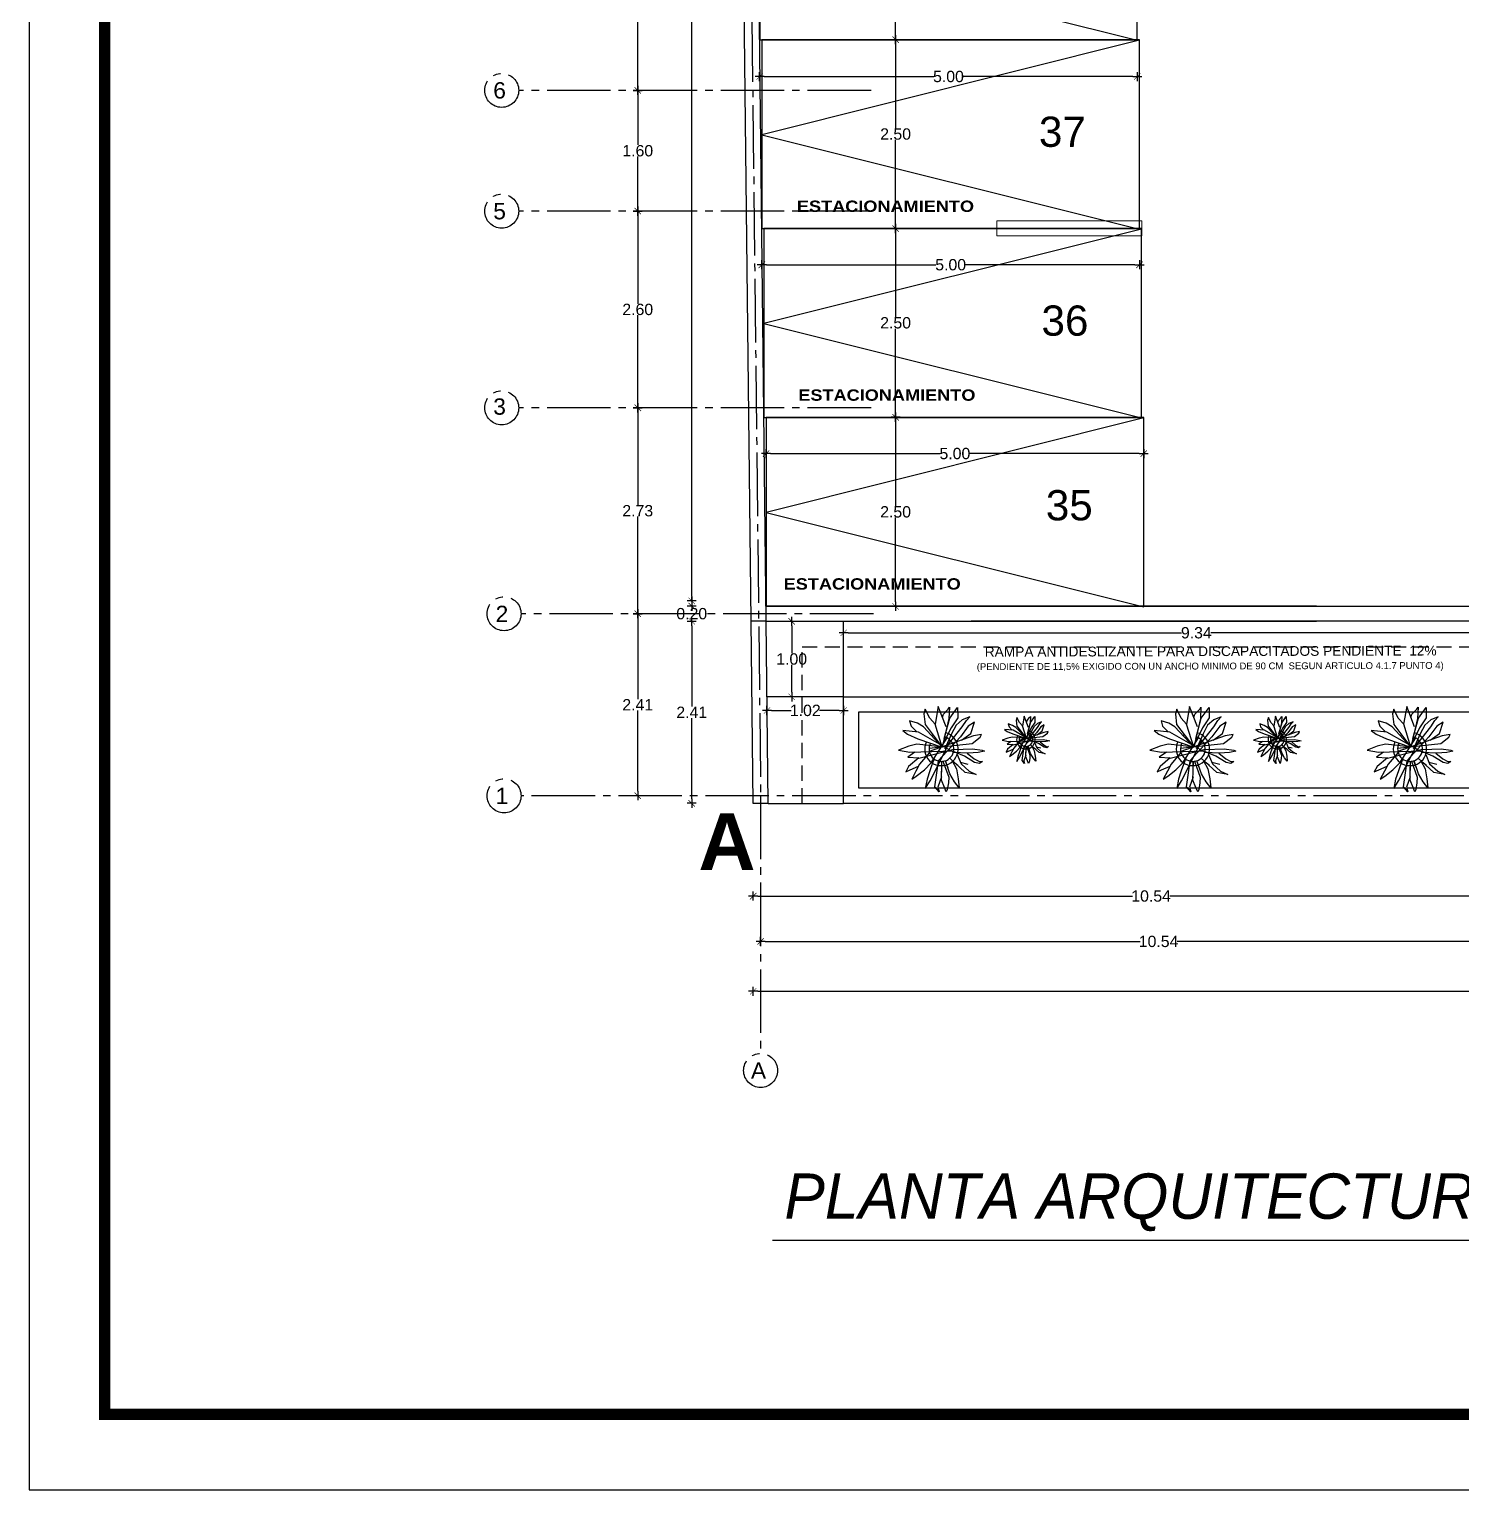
# Model space of a CAD drawing. Header units: millimetres. Extents: x 1217 to 2428, y 234 to 779.
# Drawn here: x 2338.46 to 2357.43, y 332.44 to 351.78 of the extents above; entities that cross this region are included whole.
import ezdxf

# ---------------------------------------------------------------- set-up
doc = ezdxf.new("R2010")
doc.units = ezdxf.units.MM
doc.linetypes.add('ACAD_ISO04W100', pattern=[30, 24, -3, 0, -3])
doc.linetypes.add('HIDDEN', pattern=[0.375, 0.25, -0.125])
doc.layers.get('0').update_dxf_attribs({"lineweight": 5})
for name, color, linetype in [('0.1', 251, 'Continuous'), ('COTAS', 252, 'Continuous'), ('COTAS INTERIORES', 3, 'Continuous'), ('Ejes', 8, 'Continuous'), ('MURO', 5, 'Continuous'), ('muros', 7, 'Continuous'), ('Pavimento', 8, 'Continuous'), ('Texto', 1, 'Continuous'), ('Textos', 2, 'Continuous')]:
    doc.layers.add(name, color=color, linetype=linetype)
doc.styles.add('DIM000', font='')
doc.styles.add('INTERARQ', font='arial.ttf')
doc.styles.get("Standard").update_dxf_attribs({"font": 'arial.ttf'})
doc.styles.get('DIM000').set_extended_font_data('Arial Black')
doc.dimstyles.new('ESCALA_1-50', dxfattribs={"dimtxt": 0.15, "dimasz": 0.06, "dimexe": 0.18, "dimexo": 0.0625, "dimgap": 0, "dimtad": 0, "dimtih": 1, "dimtoh": 1, "dimzin": 0, "dimdsep": 46, "dimtxsty": 'INTERARQ', "dimblk": 'DIMTICK', "dimcen": 0, "dimse1": 1, "dimse2": 1, "dimclrd": 256, "dimclre": 1, "dimclrt": 2, "dimadec": 0, "dimazin": 0, "dimtfac": 4.5, "dimtofl": 0, "dimtmove": 2, "dimatfit": 3, "dimldrblk": 'DIMTICK', "dimfxl": 1, "dimtolj": 1, "dimtzin": 0, "dimarcsym": 0})

# ---------------------------------------------------------------- blocks, each defined once
blk = doc.blocks.new('hj')
at = {"color": 8}
for p, q in [((5031.1322, 7999.7651), (5031.1506, 7999.7354)), ((5031.1845, 7999.7478), (5031.1322, 7999.7651)), ((5031.2158, 7999.704), (5031.1845, 7999.7478)), ((5031.1891, 7999.7973), (5031.196, 7999.7602)), ((5031.203, 7999.7915), (5031.1891, 7999.7973)), ((5031.196, 7999.7602), (5031.2691, 7999.5529)), ((5031.2314, 7999.7536), (5031.203, 7999.7915)), ((5031.2533, 7999.5518), (5031.2314, 7999.7536)), ((5031.2568, 7999.7552), (5031.2637, 7999.8006)), ((5031.2601, 7999.6677), (5031.2568, 7999.7552)), ((5031.2637, 7999.8006), (5031.2676, 7999.8105)), ((5031.2676, 7999.8105), (5031.2737, 7999.7816)), ((5031.2737, 7999.7816), (5031.2768, 7999.7346)), ((5031.2767, 7999.7305), (5031.3037, 7999.7635)), ((5031.3207, 7999.7651), (5031.2914, 7999.7173)), ((5031.3037, 7999.7635), (5031.3168, 7999.7874)), ((5031.3161, 7999.8014), (5031.3253, 7999.7874)), ((5031.3168, 7999.7874), (5031.3161, 7999.8014)), ((5031.3253, 7999.7874), (5031.3207, 7999.7651)), ((5031.3607, 7999.7396), (5031.3761, 7999.7725)), ((5031.3761, 7999.7725), (5031.3668, 7999.7214)), ((5031.0637, 7999.6852), (5031.1122, 7999.686)), ((5031.1137, 7999.6489), (5031.0637, 7999.6852)), ((5031.1075, 7999.742), (5031.1214, 7999.7074)), ((5031.1245, 7999.7264), (5031.1075, 7999.742)), ((5031.1122, 7999.686), (5031.1583, 7999.6547)), ((5031.1214, 7999.7074), (5031.1468, 7999.6786)), ((5031.1545, 7999.7074), (5031.1245, 7999.7264)), ((5031.1468, 7999.6786), (5031.1868, 7999.6571)), ((5031.1506, 7999.7354), (5031.2006, 7999.6983)), ((5031.257, 7999.6263), (5031.1545, 7999.7074)), ((5031.2006, 7999.6983), (5031.3137, 7999.5951)), ((5031.2914, 7999.7173), (5031.2711, 7999.669)), ((5031.2768, 7999.7346), (5031.2744, 7999.6653)), ((5031.283, 7999.6835), (5031.3268, 7999.7016)), ((5031.3668, 7999.7214), (5031.3005, 7999.6487)), ((5031.313, 7999.6601), (5031.3507, 7999.6802)), ((5031.3299, 7999.7354), (5031.3207, 7999.6983)), ((5031.3353, 7999.6868), (5031.323, 7999.6711)), ((5031.3268, 7999.7016), (5031.3607, 7999.7396)), ((5031.3507, 7999.6802), (5031.3976, 7999.6885)), ((5031.3976, 7999.6885), (5031.4392, 7999.6934)), ((5031.4392, 7999.6934), (5031.4115, 7999.6711)), ((5031.1544, 7999.6314), (5031.0583, 7999.5945)), ((5031.0622, 7999.6472), (5031.1151, 7999.6446)), ((5031.0722, 7999.6415), (5031.0622, 7999.6472)), ((5031.0951, 7999.6191), (5031.0722, 7999.6415)), ((5031.1102, 7999.6144), (5031.0951, 7999.6191)), ((5031.209, 7999.6228), (5031.1137, 7999.6489)), ((5031.1151, 7999.6446), (5031.2487, 7999.6135)), ((5031.2487, 7999.6135), (5031.1414, 7999.5805)), ((5031.1437, 7999.5335), (5031.2487, 7999.6135)), ((5031.2487, 7999.6135), (5031.1545, 7999.5261)), ((5031.1583, 7999.6547), (5031.2347, 7999.6168)), ((5031.2721, 7999.6659), (5031.1783, 7999.5021)), ((5031.1868, 7999.6571), (5031.257, 7999.6263)), ((5031.3222, 7999.5623), (5031.206, 7999.6364)), ((5031.2099, 7999.4997), (5031.2487, 7999.6135)), ((5031.4061, 7999.5566), (5031.2177, 7999.652)), ((5031.2487, 7999.6135), (5031.2407, 7999.5516)), ((5031.2999, 7999.5038), (5031.2581, 7999.6678)), ((5031.273, 7999.4626), (5031.2667, 7999.667)), ((5031.3738, 7999.6497), (5031.3125, 7999.6285)), ((5031.3476, 7999.6406), (5031.3126, 7999.6281)), ((5031.3151, 7999.6169), (5031.3891, 7999.6439)), ((5031.4038, 7999.6101), (5031.3155, 7999.612)), ((5031.3661, 7999.611), (5031.3155, 7999.6118)), ((5031.4115, 7999.6711), (5031.3738, 7999.6497)), ((5031.3876, 7999.6105), (5031.4361, 7999.5936)), ((5031.3891, 7999.6439), (5031.4161, 7999.6423)), ((5031.4369, 7999.6241), (5031.4038, 7999.6101)), ((5031.4161, 7999.6423), (5031.4476, 7999.6373)), ((5031.4576, 7999.6324), (5031.4369, 7999.6241)), ((5031.4476, 7999.6373), (5031.4576, 7999.6324)), ((5031.0583, 7999.5945), (5031.1409, 7999.58)), ((5031.1137, 7999.5549), (5031.0722, 7999.5343)), ((5031.1414, 7999.5805), (5031.1137, 7999.5549)), ((5031.2407, 7999.5516), (5031.2353, 7999.4947)), ((5031.2737, 7999.554), (5031.3284, 7999.5079)), ((5031.3002, 7999.5764), (5031.3599, 7999.5557)), ((5031.4338, 7999.5796), (5031.314, 7999.5963)), ((5031.3545, 7999.5302), (5031.3222, 7999.5623)), ((5031.3599, 7999.5557), (5031.3984, 7999.5425)), ((5031.3984, 7999.5425), (5031.4422, 7999.5343)), ((5031.4422, 7999.5343), (5031.4061, 7999.5566)), ((5031.4576, 7999.5994), (5031.4338, 7999.5796)), ((5031.4361, 7999.5936), (5031.4576, 7999.5994)), ((5031.0722, 7999.5343), (5031.0937, 7999.5277)), ((5031.0937, 7999.5277), (5031.1437, 7999.5335)), ((5031.1376, 7999.498), (5031.1252, 7999.4609)), ((5031.1545, 7999.5261), (5031.1376, 7999.498)), ((5031.1506, 7999.4684), (5031.1768, 7999.4947)), ((5031.1783, 7999.5021), (5031.1706, 7999.4288)), ((5031.1876, 7999.451), (5031.2099, 7999.4997)), ((5031.2353, 7999.4947), (5031.2445, 7999.4568)), ((5031.273, 7999.4857), (5031.2961, 7999.4527)), ((5031.2961, 7999.4527), (5031.2991, 7999.5038)), ((5031.2991, 7999.5038), (5031.3391, 7999.456)), ((5031.3284, 7999.5079), (5031.3607, 7999.4906)), ((5031.3545, 7999.4634), (5031.3376, 7999.503)), ((5031.3853, 7999.4923), (5031.3545, 7999.5302)), ((5031.3607, 7999.4906), (5031.3992, 7999.4708)), ((5031.3992, 7999.4708), (5031.3853, 7999.4923)), ((5031.1252, 7999.4609), (5031.1506, 7999.4684)), ((5031.1706, 7999.4288), (5031.1876, 7999.451)), ((5031.2445, 7999.4568), (5031.263, 7999.409)), ((5031.263, 7999.409), (5031.273, 7999.4626)), ((5031.3391, 7999.456), (5031.3645, 7999.4428)), ((5031.3645, 7999.4428), (5031.3545, 7999.4634))]:
    blk.add_line(p, q, dxfattribs=at)
for radius, start, end in [(0.078, 244.14044, 165.64364), (0.058, 241.70256, 165.21071), (0.078, 211.18038, 216.42186), (0.058, 209.05247, 214.18676)]:
    blk.add_arc((5031.2575, 7999.6097), radius, start, end, dxfattribs=at)
blk = doc.blocks.new('DIMTICK')
at = {"color": 1}
for p, q in [((-1, 0), (1, 0)), ((0, 1), (0, -1))]:
    blk.add_line(p, q, dxfattribs=at)
at = {"color": 3, "const_width": 0.141}
blk.add_lwpolyline([(0.71, 0.71), (-0.71, -0.71)], dxfattribs=at)
blk = doc.blocks.new('*D90')
at = {"layer": 'COTAS INTERIORES', "lineweight": -2, "ltscale": 3, "transparency": 16777216}
for p, q in [((2349.304, 343.786), (2353.719, 343.786)), ((2358.524, 343.786), (2354.108, 343.786))]:
    blk.add_line(p, q, dxfattribs=at)
at = {"layer": 'Defpoints', "color": 0, "ltscale": 3, "transparency": 16777216}
for p in [(2349.244, 343.939, 0), (2358.584, 343.939, 0), (2349.244, 343.786)]:
    blk.add_point(p, dxfattribs=at)
at = {"layer": 'COTAS INTERIORES', "lineweight": -2, "ltscale": 3, "transparency": 16777216, "xscale": 0.06, "yscale": 0.06, "zscale": 0.06, "rotation": 180}
blk.add_blockref('DIMTICK', (2349.244, 343.786), dxfattribs=at)
at = {"layer": 'COTAS INTERIORES', "lineweight": -2, "ltscale": 3, "transparency": 16777216, "xscale": 0.06, "yscale": 0.06, "zscale": 0.06}
blk.add_blockref('DIMTICK', (2358.584, 343.786), dxfattribs=at)
at = {"layer": 'COTAS INTERIORES', "color": 2, "ltscale": 3, "transparency": 16777216, "insert": (2353.914, 343.786), "char_height": 0.15, "attachment_point": 5, "style": 'INTERARQ'}
blk.add_mtext('\\A1;9.34', dxfattribs=at)
blk = doc.blocks.new('*D91')
at = {"layer": 'COTAS INTERIORES', "lineweight": -2, "ltscale": 3, "transparency": 16777216}
for p, q in [((2348.289, 342.758), (2348.549, 342.758)), ((2349.184, 342.758), (2348.923, 342.758))]:
    blk.add_line(p, q, dxfattribs=at)
at = {"layer": 'Defpoints', "color": 0, "ltscale": 3, "transparency": 16777216}
for p in [(2348.229, 342.939, 0), (2349.244, 342.939, 0), (2349.244, 342.758)]:
    blk.add_point(p, dxfattribs=at)
at = {"layer": 'COTAS INTERIORES', "lineweight": -2, "ltscale": 3, "transparency": 16777216, "xscale": 0.06, "yscale": 0.06, "zscale": 0.06, "rotation": 180}
blk.add_blockref('DIMTICK', (2348.229, 342.758), dxfattribs=at)
at = {"layer": 'COTAS INTERIORES', "lineweight": -2, "ltscale": 3, "transparency": 16777216, "xscale": 0.06, "yscale": 0.06, "zscale": 0.06}
blk.add_blockref('DIMTICK', (2349.244, 342.758), dxfattribs=at)
at = {"layer": 'COTAS INTERIORES', "color": 2, "ltscale": 3, "transparency": 16777216, "insert": (2348.736, 342.758), "char_height": 0.15, "attachment_point": 5, "style": 'INTERARQ'}
blk.add_mtext('\\A1;1.02', dxfattribs=at)
blk = doc.blocks.new('*D92')
at = {"layer": 'COTAS INTERIORES', "lineweight": -2, "ltscale": 3, "transparency": 16777216}
for p, q in [((2348.556, 343.879), (2348.556, 343.515)), ((2348.556, 342.999), (2348.556, 343.362))]:
    blk.add_line(p, q, dxfattribs=at)
at = {"layer": 'Defpoints', "color": 0, "ltscale": 3, "transparency": 16777216}
for p in [(2348.556, 343.939), (2348.816, 343.939, 0), (2348.694, 342.939, 0)]:
    blk.add_point(p, dxfattribs=at)
at = {"layer": 'COTAS INTERIORES', "lineweight": -2, "ltscale": 3, "transparency": 16777216, "xscale": 0.06, "yscale": 0.06, "zscale": 0.06}
for p, rotation in [((2348.556, 343.939), 90), ((2348.556, 342.939), 270)]:
    blk.add_blockref('DIMTICK', p, dxfattribs=dict(at, rotation=rotation))
at = {"layer": 'COTAS INTERIORES', "color": 2, "ltscale": 3, "transparency": 16777216, "insert": (2348.556, 343.439), "char_height": 0.15, "attachment_point": 5, "style": 'INTERARQ'}
blk.add_mtext('\\A1;1.00', dxfattribs=at)
blk = doc.blocks.new('*D159')
at = {"layer": 'COTAS', "lineweight": -2, "ltscale": 3, "transparency": 16777216}
for p, q in [((2348.106, 340.301), (2353.069, 340.301)), ((2358.524, 340.301), (2353.561, 340.301))]:
    blk.add_line(p, q, dxfattribs=at)
at = {"layer": 'Defpoints', "color": 0, "ltscale": 3, "transparency": 16777216}
for p in [(2348.046, 341.689, 0), (2358.584, 341.689, 0), (2358.584, 340.301)]:
    blk.add_point(p, dxfattribs=at)
at = {"layer": 'COTAS', "lineweight": -2, "ltscale": 3, "transparency": 16777216, "xscale": 0.06, "yscale": 0.06, "zscale": 0.06, "rotation": 180}
blk.add_blockref('DIMTICK', (2348.046, 340.301), dxfattribs=at)
at = {"layer": 'COTAS', "lineweight": -2, "ltscale": 3, "transparency": 16777216, "xscale": 0.06, "yscale": 0.06, "zscale": 0.06}
blk.add_blockref('DIMTICK', (2358.584, 340.301), dxfattribs=at)
at = {"layer": 'COTAS', "color": 2, "ltscale": 3, "transparency": 16777216, "insert": (2353.315, 340.301), "char_height": 0.15, "attachment_point": 5, "style": 'INTERARQ'}
blk.add_mtext('\\A1;10.54', dxfattribs=at)
blk = doc.blocks.new('*D202')
at = {"layer": 'COTAS', "lineweight": -2, "ltscale": 3, "transparency": 16777216}
for p, q in [((2348.205, 339.7), (2353.169, 339.7)), ((2358.624, 339.7), (2353.66, 339.7))]:
    blk.add_line(p, q, dxfattribs=at)
at = {"layer": 'Defpoints', "color": 0, "ltscale": 3, "transparency": 16777216}
for p in [(2358.684, 341.789, 0), (2348.145, 341.629, 0), (2358.684, 339.7)]:
    blk.add_point(p, dxfattribs=at)
at = {"layer": 'COTAS', "lineweight": -2, "ltscale": 3, "transparency": 16777216, "xscale": 0.06, "yscale": 0.06, "zscale": 0.06, "rotation": 180}
blk.add_blockref('DIMTICK', (2348.145, 339.7), dxfattribs=at)
at = {"layer": 'COTAS', "lineweight": -2, "ltscale": 3, "transparency": 16777216, "xscale": 0.06, "yscale": 0.06, "zscale": 0.06}
blk.add_blockref('DIMTICK', (2358.684, 339.7), dxfattribs=at)
at = {"layer": 'COTAS', "color": 2, "ltscale": 3, "transparency": 16777216, "insert": (2353.414, 339.7), "char_height": 0.15, "attachment_point": 5, "style": 'INTERARQ'}
blk.add_mtext('\\A1;10.54', dxfattribs=at)
blk = doc.blocks.new('*D208')
at = {"layer": 'COTAS', "lineweight": -2, "ltscale": 3, "transparency": 16777216}
for p, q in [((2348.106, 339.04), (2363.683, 339.04)), ((2379.766, 339.04), (2364.189, 339.04))]:
    blk.add_line(p, q, dxfattribs=at)
at = {"layer": 'Defpoints', "color": 0, "ltscale": 3, "transparency": 16777216}
for p in [(2348.046, 341.529, 0), (2379.826, 341.529, 0), (2379.826, 339.04)]:
    blk.add_point(p, dxfattribs=at)
at = {"layer": 'COTAS', "lineweight": -2, "ltscale": 3, "transparency": 16777216, "xscale": 0.06, "yscale": 0.06, "zscale": 0.06, "rotation": 180}
blk.add_blockref('DIMTICK', (2348.046, 339.04), dxfattribs=at)
at = {"layer": 'COTAS', "lineweight": -2, "ltscale": 3, "transparency": 16777216, "xscale": 0.06, "yscale": 0.06, "zscale": 0.06}
blk.add_blockref('DIMTICK', (2379.826, 339.04), dxfattribs=at)
at = {"layer": 'COTAS', "color": 2, "ltscale": 3, "transparency": 16777216, "insert": (2363.936, 339.04), "char_height": 0.15, "attachment_point": 5, "style": 'INTERARQ'}
blk.add_mtext('\\A1;31.78', dxfattribs=at)
blk = doc.blocks.new('*D209')
at = {"layer": 'COTAS', "lineweight": -2, "ltscale": 3, "transparency": 16777216}
for p, q in [((2347.233, 343.879), (2347.233, 342.809)), ((2347.233, 341.589), (2347.233, 342.658))]:
    blk.add_line(p, q, dxfattribs=at)
at = {"layer": 'Defpoints', "color": 0, "ltscale": 3, "transparency": 16777216}
for p in [(2347.233, 343.939), (2348.02, 343.939, 0), (2348.046, 341.529, 0)]:
    blk.add_point(p, dxfattribs=at)
at = {"layer": 'COTAS', "lineweight": -2, "ltscale": 3, "transparency": 16777216, "xscale": 0.06, "yscale": 0.06, "zscale": 0.06}
for p, rotation in [((2347.233, 343.939), 90), ((2347.233, 341.529), 270)]:
    blk.add_blockref('DIMTICK', p, dxfattribs=dict(at, rotation=rotation))
at = {"layer": 'COTAS', "color": 2, "ltscale": 3, "transparency": 16777216, "insert": (2347.233, 342.734), "char_height": 0.15, "attachment_point": 5, "style": 'INTERARQ'}
blk.add_mtext('\\A1;2.41', dxfattribs=at)
blk = doc.blocks.new('*D210')
at = {"layer": 'COTAS', "lineweight": -2, "ltscale": 3, "transparency": 16777216}
for p, q in [((2347.233, 344.199, 0), (2347.233, 344.259, 0)), ((2347.233, 343.879, 0), (2347.233, 343.819, 0))]:
    blk.add_line(p, q, dxfattribs=at)
at = {"layer": 'Defpoints', "color": 0, "ltscale": 3, "transparency": 16777216}
for p in [(2347.233, 344.139, 0), (2353.237, 344.139, 0), (2348.02, 343.939, 0)]:
    blk.add_point(p, dxfattribs=at)
at = {"layer": 'COTAS', "lineweight": -2, "ltscale": 3, "transparency": 16777216, "xscale": 0.06, "yscale": 0.06, "zscale": 0.06}
for p, rotation in [((2347.233, 344.139, 0), 270), ((2347.233, 343.939, 0), 90)]:
    blk.add_blockref('DIMTICK', p, dxfattribs=dict(at, rotation=rotation))
at = {"layer": 'COTAS', "color": 2, "ltscale": 3, "transparency": 16777216, "insert": (2347.233, 344.039, 0), "char_height": 0.15, "attachment_point": 5, "style": 'INTERARQ'}
blk.add_mtext('\\A1;0.20', dxfattribs=at)
blk = doc.blocks.new('*D170')
at = {"layer": 'COTAS', "lineweight": -2, "ltscale": 3, "transparency": 16777216}
for p, q in [((2347.233, 379.429), (2347.233, 361.925)), ((2347.233, 344.268), (2347.233, 361.772))]:
    blk.add_line(p, q, dxfattribs=at)
at = {"layer": 'Defpoints', "color": 0, "ltscale": 3, "transparency": 16777216}
for p in [(2347.233, 379.489), (2347.846, 379.489, 0), (2353.237, 344.208, 0)]:
    blk.add_point(p, dxfattribs=at)
at = {"layer": 'COTAS', "lineweight": -2, "ltscale": 3, "transparency": 16777216, "xscale": 0.06, "yscale": 0.06, "zscale": 0.06}
for p, rotation in [((2347.233, 379.489), 90), ((2347.233, 344.208), 270)]:
    blk.add_blockref('DIMTICK', p, dxfattribs=dict(at, rotation=rotation))
at = {"layer": 'COTAS', "color": 2, "ltscale": 3, "transparency": 16777216, "insert": (2347.233, 361.848), "char_height": 0.15, "attachment_point": 5, "style": 'INTERARQ'}
blk.add_mtext('\\A1;35.28', dxfattribs=at)
blk = doc.blocks.new('*D212')
at = {"layer": 'COTAS', "lineweight": -2, "ltscale": 3, "transparency": 16777216}
for p, q in [((2346.518, 343.979), (2346.518, 342.909)), ((2346.518, 341.689), (2346.518, 342.758))]:
    blk.add_line(p, q, dxfattribs=at)
at = {"layer": 'Defpoints', "color": 0, "ltscale": 3, "transparency": 16777216}
for p in [(2346.518, 344.039, 0), (2346.518, 344.039), (2346.518, 341.629, 0)]:
    blk.add_point(p, dxfattribs=at)
at = {"layer": 'COTAS', "lineweight": -2, "ltscale": 3, "transparency": 16777216, "xscale": 0.06, "yscale": 0.06, "zscale": 0.06}
for p, rotation in [((2346.518, 344.039), 90), ((2346.518, 341.629), 270)]:
    blk.add_blockref('DIMTICK', p, dxfattribs=dict(at, rotation=rotation))
at = {"layer": 'COTAS', "color": 2, "ltscale": 3, "transparency": 16777216, "insert": (2346.518, 342.834), "char_height": 0.15, "attachment_point": 5, "style": 'INTERARQ'}
blk.add_mtext('\\A1;2.41', dxfattribs=at)
blk = doc.blocks.new('*D213')
at = {"layer": 'COTAS', "lineweight": -2, "ltscale": 3, "transparency": 16777216}
for p, q in [((2346.518, 346.705), (2346.518, 345.479)), ((2346.518, 344.099), (2346.518, 345.325))]:
    blk.add_line(p, q, dxfattribs=at)
at = {"layer": 'Defpoints', "color": 0, "ltscale": 3, "transparency": 16777216}
for p in [(2346.518, 346.765), (2347.989, 346.765, 0), (2346.518, 344.039, 0)]:
    blk.add_point(p, dxfattribs=at)
at = {"layer": 'COTAS', "lineweight": -2, "ltscale": 3, "transparency": 16777216, "xscale": 0.06, "yscale": 0.06, "zscale": 0.06}
for p, rotation in [((2346.518, 346.765), 90), ((2346.518, 344.039), 270)]:
    blk.add_blockref('DIMTICK', p, dxfattribs=dict(at, rotation=rotation))
at = {"layer": 'COTAS', "color": 2, "ltscale": 3, "transparency": 16777216, "insert": (2346.518, 345.402), "char_height": 0.15, "attachment_point": 5, "style": 'INTERARQ'}
blk.add_mtext('\\A1;2.73', dxfattribs=at)
blk = doc.blocks.new('*D171')
at = {"layer": 'COTAS', "lineweight": -2, "ltscale": 3, "transparency": 16777216}
for p, q in [((2346.518, 349.309), (2346.518, 348.143)), ((2346.518, 346.825), (2346.518, 347.99))]:
    blk.add_line(p, q, dxfattribs=at)
at = {"layer": 'Defpoints', "color": 0, "ltscale": 3, "transparency": 16777216}
for p in [(2346.518, 349.369), (2347.956, 349.369, 0), (2347.989, 346.765, 0)]:
    blk.add_point(p, dxfattribs=at)
at = {"layer": 'COTAS', "lineweight": -2, "ltscale": 3, "transparency": 16777216, "xscale": 0.06, "yscale": 0.06, "zscale": 0.06}
for p, rotation in [((2346.518, 349.369), 90), ((2346.518, 346.765), 270)]:
    blk.add_blockref('DIMTICK', p, dxfattribs=dict(at, rotation=rotation))
at = {"layer": 'COTAS', "color": 2, "ltscale": 3, "transparency": 16777216, "insert": (2346.518, 348.067), "char_height": 0.15, "attachment_point": 5, "style": 'INTERARQ'}
blk.add_mtext('\\A1;2.60', dxfattribs=at)
blk = doc.blocks.new('*D172')
at = {"layer": 'COTAS', "lineweight": -2, "ltscale": 3, "transparency": 16777216}
for p, q in [((2346.518, 350.908), (2346.518, 350.245)), ((2346.518, 349.429), (2346.518, 350.092))]:
    blk.add_line(p, q, dxfattribs=at)
at = {"layer": 'Defpoints', "color": 0, "ltscale": 3, "transparency": 16777216}
for p in [(2346.518, 350.968), (2347.938, 350.968, 0), (2347.956, 349.369, 0)]:
    blk.add_point(p, dxfattribs=at)
at = {"layer": 'COTAS', "lineweight": -2, "ltscale": 3, "transparency": 16777216, "xscale": 0.06, "yscale": 0.06, "zscale": 0.06}
for p, rotation in [((2346.518, 350.968), 90), ((2346.518, 349.369), 270)]:
    blk.add_blockref('DIMTICK', p, dxfattribs=dict(at, rotation=rotation))
at = {"layer": 'COTAS', "color": 2, "ltscale": 3, "transparency": 16777216, "insert": (2346.518, 350.168), "char_height": 0.15, "attachment_point": 5, "style": 'INTERARQ'}
blk.add_mtext('\\A1;1.60', dxfattribs=at)
blk = doc.blocks.new('*D173')
at = {"layer": 'COTAS', "lineweight": -2, "ltscale": 3, "transparency": 16777216}
for p, q in [((2346.518, 356.506), (2346.518, 353.843)), ((2346.518, 351.028), (2346.518, 353.69))]:
    blk.add_line(p, q, dxfattribs=at)
at = {"layer": 'Defpoints', "color": 0, "ltscale": 3, "transparency": 16777216}
for p in [(2346.518, 356.566), (2347.878, 356.566, 0), (2347.938, 350.968, 0)]:
    blk.add_point(p, dxfattribs=at)
at = {"layer": 'COTAS', "lineweight": -2, "ltscale": 3, "transparency": 16777216, "xscale": 0.06, "yscale": 0.06, "zscale": 0.06}
for p, rotation in [((2346.518, 356.566), 90), ((2346.518, 350.968), 270)]:
    blk.add_blockref('DIMTICK', p, dxfattribs=dict(at, rotation=rotation))
at = {"layer": 'COTAS', "color": 2, "ltscale": 3, "transparency": 16777216, "insert": (2346.518, 353.767), "char_height": 0.15, "attachment_point": 5, "style": 'INTERARQ'}
blk.add_mtext('\\A1;5.60', dxfattribs=at)
blk = doc.blocks.new('*D236')
at = {"layer": 'COTAS INTERIORES', "lineweight": -2, "ltscale": 3, "transparency": 16777216}
for p, q in [((2348.277, 346.159), (2350.522, 346.159)), ((2353.157, 346.159), (2350.911, 346.159))]:
    blk.add_line(p, q, dxfattribs=at)
at = {"layer": 'Defpoints', "color": 0, "ltscale": 3, "transparency": 16777216}
for p in [(2348.217, 346.639, 0), (2353.217, 346.639, 0), (2353.217, 346.159)]:
    blk.add_point(p, dxfattribs=at)
at = {"layer": 'COTAS INTERIORES', "lineweight": -2, "ltscale": 3, "transparency": 16777216, "xscale": 0.06, "yscale": 0.06, "zscale": 0.06, "rotation": 180}
blk.add_blockref('DIMTICK', (2348.217, 346.159), dxfattribs=at)
at = {"layer": 'COTAS INTERIORES', "lineweight": -2, "ltscale": 3, "transparency": 16777216, "xscale": 0.06, "yscale": 0.06, "zscale": 0.06}
blk.add_blockref('DIMTICK', (2353.217, 346.159), dxfattribs=at)
at = {"layer": 'COTAS INTERIORES', "color": 2, "ltscale": 3, "transparency": 16777216, "insert": (2350.717, 346.159), "char_height": 0.15, "attachment_point": 5, "style": 'INTERARQ'}
blk.add_mtext('\\A1;5.00', dxfattribs=at)
blk = doc.blocks.new('*D223')
at = {"layer": 'COTAS INTERIORES', "lineweight": -2, "ltscale": 3, "transparency": 16777216}
for p, q in [((2349.932, 346.579), (2349.932, 345.464)), ((2349.932, 344.196), (2349.932, 345.311))]:
    blk.add_line(p, q, dxfattribs=at)
at = {"layer": 'Defpoints', "color": 0, "ltscale": 3, "transparency": 16777216}
for p in [(2349.448, 346.639, 0), (2349.448, 344.136, 0), (2349.932, 344.136)]:
    blk.add_point(p, dxfattribs=at)
at = {"layer": 'COTAS INTERIORES', "lineweight": -2, "ltscale": 3, "transparency": 16777216, "xscale": 0.06, "yscale": 0.06, "zscale": 0.06}
for p, rotation in [((2349.932, 346.639), 90), ((2349.932, 344.136), 270)]:
    blk.add_blockref('DIMTICK', p, dxfattribs=dict(at, rotation=rotation))
at = {"layer": 'COTAS INTERIORES', "color": 2, "ltscale": 3, "transparency": 16777216, "insert": (2349.932, 345.387), "char_height": 0.15, "attachment_point": 5, "style": 'INTERARQ'}
blk.add_mtext('\\A1;2.50', dxfattribs=at)
blk = doc.blocks.new('*D224')
at = {"layer": 'COTAS INTERIORES', "lineweight": -2, "ltscale": 3, "transparency": 16777216}
for p, q in [((2349.932, 349.079), (2349.932, 347.967)), ((2349.932, 346.701), (2349.932, 347.813))]:
    blk.add_line(p, q, dxfattribs=at)
at = {"layer": 'Defpoints', "color": 0, "ltscale": 3, "transparency": 16777216}
for p in [(2349.42, 349.139), (2349.932, 349.139), (2349.448, 346.641, 0)]:
    blk.add_point(p, dxfattribs=at)
at = {"layer": 'COTAS INTERIORES', "lineweight": -2, "ltscale": 3, "transparency": 16777216, "xscale": 0.06, "yscale": 0.06, "zscale": 0.06}
for p, rotation in [((2349.932, 349.139), 90), ((2349.932, 346.641), 270)]:
    blk.add_blockref('DIMTICK', p, dxfattribs=dict(at, rotation=rotation))
at = {"layer": 'COTAS INTERIORES', "color": 2, "ltscale": 3, "transparency": 16777216, "insert": (2349.932, 347.89), "char_height": 0.15, "attachment_point": 5, "style": 'INTERARQ'}
blk.add_mtext('\\A1;2.50', dxfattribs=at)
blk = doc.blocks.new('*D225')
at = {"layer": 'COTAS INTERIORES', "lineweight": -2, "ltscale": 3, "transparency": 16777216}
for p, q in [((2349.932, 351.579), (2349.932, 350.465)), ((2349.932, 349.199), (2349.932, 350.312))]:
    blk.add_line(p, q, dxfattribs=at)
at = {"layer": 'Defpoints', "color": 0, "ltscale": 3, "transparency": 16777216}
for p in [(2349.392, 351.639), (2349.932, 351.639), (2349.42, 349.139)]:
    blk.add_point(p, dxfattribs=at)
at = {"layer": 'COTAS INTERIORES', "lineweight": -2, "ltscale": 3, "transparency": 16777216, "xscale": 0.06, "yscale": 0.06, "zscale": 0.06}
for p, rotation in [((2349.932, 351.639), 90), ((2349.932, 349.139), 270)]:
    blk.add_blockref('DIMTICK', p, dxfattribs=dict(at, rotation=rotation))
at = {"layer": 'COTAS INTERIORES', "color": 2, "ltscale": 3, "transparency": 16777216, "insert": (2349.932, 350.389), "char_height": 0.15, "attachment_point": 5, "style": 'INTERARQ'}
blk.add_mtext('\\A1;2.50', dxfattribs=at)
blk = doc.blocks.new('*D226')
at = {"layer": 'COTAS INTERIORES', "lineweight": -2, "ltscale": 3, "transparency": 16777216}
for p, q in [((2348.221, 348.659), (2350.466, 348.659)), ((2353.101, 348.659), (2350.855, 348.659))]:
    blk.add_line(p, q, dxfattribs=at)
at = {"layer": 'Defpoints', "color": 0, "ltscale": 3, "transparency": 16777216}
for p in [(2348.161, 349.139, 0), (2353.161, 349.139, 0), (2353.161, 348.659)]:
    blk.add_point(p, dxfattribs=at)
at = {"layer": 'COTAS INTERIORES', "lineweight": -2, "ltscale": 3, "transparency": 16777216, "xscale": 0.06, "yscale": 0.06, "zscale": 0.06, "rotation": 180}
blk.add_blockref('DIMTICK', (2348.161, 348.659), dxfattribs=at)
at = {"layer": 'COTAS INTERIORES', "lineweight": -2, "ltscale": 3, "transparency": 16777216, "xscale": 0.06, "yscale": 0.06, "zscale": 0.06}
blk.add_blockref('DIMTICK', (2353.161, 348.659), dxfattribs=at)
at = {"layer": 'COTAS INTERIORES', "color": 2, "ltscale": 3, "transparency": 16777216, "insert": (2350.661, 348.659), "char_height": 0.15, "attachment_point": 5, "style": 'INTERARQ'}
blk.add_mtext('\\A1;5.00', dxfattribs=at)
blk = doc.blocks.new('*D227')
at = {"layer": 'COTAS INTERIORES', "lineweight": -2, "ltscale": 3, "transparency": 16777216}
for p, q in [((2348.192, 351.151), (2350.438, 351.151)), ((2353.072, 351.151), (2350.827, 351.151))]:
    blk.add_line(p, q, dxfattribs=at)
at = {"layer": 'Defpoints', "color": 0, "ltscale": 3, "transparency": 16777216}
for p in [(2348.132, 351.63, 0), (2353.132, 351.63, 0), (2353.132, 351.151)]:
    blk.add_point(p, dxfattribs=at)
at = {"layer": 'COTAS INTERIORES', "lineweight": -2, "ltscale": 3, "transparency": 16777216, "xscale": 0.06, "yscale": 0.06, "zscale": 0.06, "rotation": 180}
blk.add_blockref('DIMTICK', (2348.132, 351.151), dxfattribs=at)
at = {"layer": 'COTAS INTERIORES', "lineweight": -2, "ltscale": 3, "transparency": 16777216, "xscale": 0.06, "yscale": 0.06, "zscale": 0.06}
blk.add_blockref('DIMTICK', (2353.132, 351.151), dxfattribs=at)
at = {"layer": 'COTAS INTERIORES', "color": 2, "ltscale": 3, "transparency": 16777216, "insert": (2350.632, 351.151), "char_height": 0.15, "attachment_point": 5, "style": 'INTERARQ'}
blk.add_mtext('\\A1;5.00', dxfattribs=at)
blk = doc.blocks.new('*D228')
at = {"layer": 'COTAS INTERIORES', "lineweight": -2, "ltscale": 3, "transparency": 16777216}
for p, q in [((2349.932, 354.079), (2349.932, 352.965)), ((2349.932, 351.699), (2349.932, 352.812))]:
    blk.add_line(p, q, dxfattribs=at)
at = {"layer": 'Defpoints', "color": 0, "ltscale": 3, "transparency": 16777216}
for p in [(2349.932, 354.139), (2350.604, 354.139), (2349.392, 351.639)]:
    blk.add_point(p, dxfattribs=at)
at = {"layer": 'COTAS INTERIORES', "lineweight": -2, "ltscale": 3, "transparency": 16777216, "xscale": 0.06, "yscale": 0.06, "zscale": 0.06}
for p, rotation in [((2349.932, 354.139), 90), ((2349.932, 351.639), 270)]:
    blk.add_blockref('DIMTICK', p, dxfattribs=dict(at, rotation=rotation))
at = {"layer": 'COTAS INTERIORES', "color": 2, "ltscale": 3, "transparency": 16777216, "insert": (2349.932, 352.889), "char_height": 0.15, "attachment_point": 5, "style": 'INTERARQ'}
blk.add_mtext('\\A1;2.50', dxfattribs=at)

msp = doc.modelspace()

# ---------------------------------------------------------------- linework, layer by layer
at = {"ltscale": 3, "elevation": 0}
msp.add_lwpolyline([(2351.27179, 349.24187), (2353.19095, 349.24187), (2353.19095, 349.04191), (2351.27179, 349.04191)], close=True, dxfattribs=at)
at = {"layer": '0.1', "ltscale": 3}
for p, q in [((2350.93281, 344.13864, 0), (2348.21683, 344.13864, 0)), ((2350.93281, 344.13864, 0), (2351.13281, 344.13864, 0)), ((2351.13281, 344.13864, 0), (2355.50611, 344.13864, 0)), ((2350.93281, 343.93864, 0), (2351.13281, 343.93864, 0)), ((2351.66169, 343.93864, 0), (2351.86169, 343.93864, 0)), ((2351.86169, 343.93864, 0), (2355.50611, 343.93864, 0))]:
    msp.add_line(p, q, dxfattribs=at)
at = {"layer": '0.1', "ltscale": 3, "elevation": 0}
msp.add_lwpolyline([(2338.46076, 332.44057), (2428.46076, 332.44057), (2428.46076, 384.44057), (2338.46076, 384.44057)], close=True, dxfattribs=at)
at = {"layer": '0.1', "ltscale": 3, "const_width": 0.15, "elevation": 0}
msp.add_lwpolyline([(2339.46076, 333.44057), (2427.46076, 333.44057), (2427.46076, 383.44057), (2339.46076, 383.44057)], close=True, dxfattribs=at)
at = {"layer": '0.1', "linetype": 'HIDDEN', "ltscale": 0.8, "elevation": 0}
msp.add_lwpolyline([(2348.69372, 341.52869), (2348.69372, 343.59864), (2358.58365, 343.59864)], dxfattribs=at)
at = {"layer": '0.1', "ltscale": 3, "elevation": 0}
for points in [[(2348.24616, 341.52869), (2349.24391, 341.52869)], [(2348.3018, 335.74718), (2370.77914, 335.74718)]]:
    msp.add_lwpolyline(points, dxfattribs=at)
at = {"layer": 'Ejes', "linetype": 'ACAD_ISO04W100', "ltscale": 0.035, "elevation": 0}
for points in [[(2347.7191, 379.51924), (2348.14495, 341.6287)], [(2349.60679, 350.96809), (2344.94166, 350.96809)], [(2349.60679, 350.96809), (2344.94166, 350.96809)], [(2349.60679, 349.36854), (2344.94166, 349.36854)], [(2349.60679, 349.36854), (2344.94166, 349.36854)], [(2349.60679, 346.76524), (2344.94166, 346.76524)], [(2349.60679, 346.76524), (2344.94166, 346.76524)], [(2349.63816, 344.0386), (2344.97303, 344.0386)], [(2375.85341, 341.62868), (2344.97302, 341.62868)], [(2348.14495, 341.62869), (2348.14495, 338.2167)]]:
    msp.add_lwpolyline(points, dxfattribs=at)
at = {"layer": 'Ejes', "linetype": 'ACAD_ISO04W100', "ltscale": 0.035}
for centre in [(2344.71668, 350.96809, 0), (2344.71668, 350.9681, 0), (2344.71668, 349.36854, 0), (2344.71668, 349.36854, 0), (2344.71668, 346.76524, 0), (2344.71668, 346.76524, 0), (2344.74805, 344.0386, 0), (2344.74805, 344.0386, 0), (2344.74805, 341.62868, 0), (2344.74805, 341.62868, 0), (2348.14495, 337.99172, 0)]:
    msp.add_circle(centre, 0.22498, dxfattribs=at)
at = {"layer": 'MURO', "color": 2, "ltscale": 3}
msp.add_line((2348.24616, 341.52869, 0), (2348.21908, 343.93864, 0), dxfattribs=at)
at = {"layer": 'MURO', "color": 5, "elevation": 0}
for points in [[(2348.21908, 343.93864), (2348.0196, 343.93864), (2347.73943, 368.81979), (2347.73715, 369.02204), (2347.61806, 379.61869), (2358.72793, 379.67826), (2379.43592, 379.81113), (2379.82617, 341.52665)], [(2348.21908, 343.93864), (2347.93941, 368.82204), (2347.93714, 369.02429), (2347.82031, 379.41977), (2358.72911, 379.47827), (2358.72911, 379.47827), (2379.23796, 379.60985), (2379.62616, 341.52665)]]:
    msp.add_lwpolyline(points, dxfattribs=at)
at = {"layer": 'MURO', "color": 1, "ltscale": 3, "elevation": 0}
for points in [[(2348.13243, 354.13863), (2348.13243, 351.63863), (2353.13243, 351.63863), (2353.13243, 354.13863), (2348.13243, 354.13863)], [(2348.16063, 351.63863), (2348.16063, 349.13863), (2353.16063, 349.13863), (2353.16063, 351.63863), (2348.16063, 351.63863)], [(2348.18869, 349.13863), (2348.18869, 346.63863), (2353.18869, 346.63863), (2353.18869, 349.13863), (2348.18869, 349.13863)], [(2348.21683, 346.63864), (2348.21683, 344.13864), (2353.21683, 344.13864), (2353.21683, 346.63864), (2348.21683, 346.63864)]]:
    msp.add_lwpolyline(points, dxfattribs=at)
at = {"layer": 'MURO', "color": 2, "ltscale": 3, "elevation": 0}
for points in [[(2355.50611, 344.13864), (2350.93281, 344.13864)], [(2348.24616, 341.52869), (2348.04615, 341.52869), (2348.0196, 343.93864)], [(2349.24391, 342.93864), (2349.24391, 343.93864)], [(2355.50611, 343.93864), (2350.93281, 343.93864)], [(2349.24391, 342.93864), (2348.22852, 342.93864)], [(2358.58365, 341.52869), (2349.24391, 341.52869), (2349.24391, 342.93864), (2358.58365, 342.93864)], [(2358.58365, 341.72869), (2349.44391, 341.72869), (2349.44391, 342.73864), (2358.58365, 342.73864)]]:
    msp.add_lwpolyline(points, dxfattribs=at)
at = {"layer": 'muros', "ltscale": 3}
for p, q in [((2350.93281, 344.13864, 0), (2348.21683, 344.13864, 0)), ((2351.66169, 344.13864, 0), (2351.13281, 344.13864, 0)), ((2352.39058, 344.13864, 0), (2351.86169, 344.13864, 0)), ((2353.11946, 344.13864, 0), (2352.59058, 344.13864, 0)), ((2353.84834, 344.13864, 0), (2353.31946, 344.13864, 0)), ((2354.57723, 344.13864, 0), (2354.04834, 344.13864, 0)), ((2355.30611, 344.13864, 0), (2354.77723, 344.13864, 0)), ((2348.21908, 343.93864, 0), (2350.93281, 343.93864, 0)), ((2351.13281, 343.93864, 0), (2351.66169, 343.93864, 0)), ((2351.86169, 343.93864, 0), (2352.39058, 343.93864, 0)), ((2352.59058, 343.93864, 0), (2353.11946, 343.93864, 0)), ((2353.31946, 343.93864, 0), (2353.84834, 343.93864, 0)), ((2354.04834, 343.93864, 0), (2354.57723, 343.93864, 0)), ((2354.77723, 343.93864, 0), (2355.30611, 343.93864, 0))]:
    msp.add_line(p, q, dxfattribs=at)
at = {"layer": 'muros', "elevation": 0}
for points in [[(2355.50611, 344.13864), (2360.2937, 344.13864), (2360.2937, 343.93864)], [(2360.2937, 343.93864), (2355.50611, 343.93864)]]:
    msp.add_lwpolyline(points, dxfattribs=at)
at = {"layer": 'Pavimento', "color": 251, "ltscale": 3, "elevation": 0}
for points in [[(2353.13243, 354.13135), (2348.13243, 352.88135), (2353.13243, 351.63135)], [(2353.16063, 351.63135), (2348.16063, 350.38135), (2353.16063, 349.13135)], [(2353.18869, 349.13135), (2348.18869, 347.88135), (2353.18869, 346.63135)], [(2353.21683, 346.63136), (2348.21683, 345.38136), (2353.21683, 344.13136)]]:
    msp.add_lwpolyline(points, dxfattribs=at)

# ---------------------------------------------------------------- block references
at = {"layer": '0.1', "rotation": 270}
for p, xscale, yscale, zscale in [((-20304.13836, 14590.63282, 0), 2.831972788480561, 2.831972788480561, 2.831972788480561), ((-10209.91149, 8242.81819, 0), 1.570272679439356, 1.570272679439356, 1.570272679439356), ((-20300.80889, 14590.63282, 0), 2.831972788480561, 2.831972788480561, 2.831972788480561), ((-10206.58202, 8242.81819, 0), 1.570272679439356, 1.570272679439356, 1.570272679439356), ((-20297.93437, 14590.63282, 0), 2.831972788480561, 2.831972788480561, 2.831972788480561)]:
    msp.add_blockref('hj', p, dxfattribs=dict(at, xscale=xscale, yscale=yscale, zscale=zscale))

# ---------------------------------------------------------------- texts
at = {"insert": (2356.81932, 336.24597, 0), "char_height": 0.6, "width": 22.5360253, "attachment_point": 5}
msp.add_mtext('{\\fCentury Gothic|b0|i1|c0|p34; PLANTA ARQUITECTURA  NIVEL   1º / N \\H0.8x;+1,20}', dxfattribs=at)
at = {"layer": 'Ejes', "char_height": 0.216, "width": 0.344369, "attachment_point": 5}
for s, insert in [('6', (2344.68867, 350.96635, 0)), ('5', (2344.68867, 349.3668, 0)), ('3', (2344.68867, 346.78028, 0)), ('2', (2344.72004, 344.03686, 0)), ('1', (2344.72004, 341.62694, 0)), ('1', (2344.72004, 341.62694, 0)), ('A', (2348.11694, 337.98998, 0))]:
    msp.add_mtext(s, dxfattribs=dict(at, insert=insert))
at = {"layer": 'MURO', "color": 1, "ltscale": 3, "insert": (2352.23162, 345.47239, 0), "char_height": 0.4, "width": 1.5818117, "attachment_point": 5}
msp.add_mtext('35', dxfattribs=at)
at = {"layer": 'Texto', "char_height": 0.4, "width": 1.5818117, "attachment_point": 5}
for s, insert in [('37', (2352.14055, 350.41728, 0)), ('36', (2352.17432, 347.91729, 0))]:
    msp.add_mtext(s, dxfattribs=dict(at, insert=insert))
at = {"layer": 'Texto', "insert": (2350.69169, 343.5984, 0), "char_height": 0.1, "width": 6.7995339, "attachment_point": 1, "rotation": 0.16193}
msp.add_mtext('\\pi0.42032;{\\H1.3x;RAMPA ANTIDESLIZANTE PARA DISCAPACITADOS PENDIENTE  12%\\P\\pi0.31443;\\H0.69231x;(PENDIENTE DE 11,5% EXIGIDO CON UN ANCHO MINIMO DE 90 CM  SEGUN ARTICULO 4.1.7 PUNTO 4)}', dxfattribs=at)
at = {"layer": 'Textos', "color": 7, "style": 'DIM000'}
for p in [(2348.62553, 349.35866, 0), (2348.6441, 346.85864, 0), (2348.44999, 344.35862, 0)]:
    msp.add_text('ESTACIONAMIENTO', height=0.15, dxfattribs=at).set_placement(p)
at = {"layer": 'Textos', "color": 0, "insert": (2347.69944, 341.02074, 0), "char_height": 0.75, "width": 2.965897, "attachment_point": 5}
msp.add_mtext('{\\fArial|b1|i0|c0|p34;A}', dxfattribs=at)

# ---------------------------------------------------------------- dimensions: what is measured, and where the dimension line sits
at = {"layer": 'COTAS', "ltscale": 3}
for base, p1, p2, picture, middle in [((2347.23264, 379.48892), (2353.23733, 344.20765, 0), (2347.84596, 379.48892, 0), '*D170', (2347.23264, 361.84829)), ((2346.51795, 356.56561), (2347.93826, 350.96809, 0), (2347.87826, 356.56561, 0), '*D173', (2346.51795, 353.76685)), ((2346.51795, 350.96809), (2347.95624, 349.36854, 0), (2347.93826, 350.96809, 0), '*D172', (2346.51795, 350.16831)), ((2346.51795, 349.36854), (2347.9893, 346.76526, 0), (2347.95624, 349.36854, 0), '*D171', (2346.51795, 348.0669)), ((2346.51795, 346.76526), (2346.51795, 344.0386, 0), (2347.9893, 346.76526, 0), '*D213', (2346.51795, 345.40193)), ((2347.23264, 344.13863, 0), (2348.01951, 343.93863, 0), (2353.23733, 344.13863, 0), '*D210', (2347.23264, 344.03863, 0)), ((2346.51795, 344.0386), (2346.51795, 341.62868, 0), (2346.51795, 344.0386, 0), '*D212', (2346.51795, 342.83364)), ((2347.23264, 343.93863), (2348.04615, 341.52869, 0), (2348.01951, 343.93863, 0), '*D209', (2347.23264, 342.73366))]:
    dim = msp.add_linear_dim(base=base, p1=p1, p2=p2, angle=90, dimstyle='ESCALA_1-50', dxfattribs=at)
    dim.commit()
    dim.dimension.update_dxf_attribs({"geometry": picture, "text_midpoint": middle})
for base, p1, p2, picture, middle in [((2358.58365, 340.30064), (2348.04615, 341.68869, 0), (2358.58365, 341.68869, 0), '*D159', (2353.3149, 340.30064)), ((2358.68359, 339.70013), (2348.14504, 341.62869, 0), (2358.68359, 341.78869, 0), '*D202', (2353.41431, 339.70013)), ((2379.82615, 339.03954), (2348.04615, 341.52869, 0), (2379.82615, 341.52869, 0), '*D208', (2363.93615, 339.03954))]:
    dim = msp.add_linear_dim(base=base, p1=p1, p2=p2, dimstyle='ESCALA_1-50', dxfattribs=at)
    dim.commit()
    dim.dimension.update_dxf_attribs({"geometry": picture, "text_midpoint": middle})
at = {"layer": 'COTAS INTERIORES', "ltscale": 3}
for base, p1, p2, picture, middle in [((2349.93195, 354.13863, 0), (2349.39229, 351.63863, 0), (2350.60426, 354.13863, 0), '*D228', (2349.93195, 352.88863, 0)), ((2349.93195, 351.63863, 0), (2349.42039, 349.1386, 0), (2349.39229, 351.63863, 0), '*D225', (2349.93195, 350.38862, 0)), ((2349.93195, 349.13863, 0), (2349.44848, 346.64133, 0), (2349.42039, 349.13863, 0), '*D224', (2349.93195, 347.88998, 0)), ((2349.93195, 344.1359, 0), (2349.44848, 346.63863, 0), (2349.44849, 344.1359, 0), '*D223', (2349.93195, 345.38726, 0)), ((2348.55638, 343.93864), (2348.69372, 342.93864, 0), (2348.81633, 343.93864, 0), '*D92', (2348.55638, 343.43864))]:
    dim = msp.add_linear_dim(base=base, p1=p1, p2=p2, angle=90, dimstyle='ESCALA_1-50', dxfattribs=at)
    dim.commit()
    dim.dimension.update_dxf_attribs({"geometry": picture, "text_midpoint": middle})
for base, p1, p2, picture, middle in [((2353.13243, 351.15067), (2348.13243, 351.63018, 0), (2353.13243, 351.63018, 0), '*D227', (2350.63243, 351.15067)), ((2353.16053, 348.65912), (2348.16053, 349.13863, 0), (2353.16053, 349.13863, 0), '*D226', (2350.66053, 348.65912)), ((2353.21683, 346.15913), (2348.21683, 346.63864, 0), (2353.21683, 346.63864, 0), '*D236', (2350.71683, 346.15913)), ((2349.24391, 343.78637), (2358.58365, 343.93864, 0), (2349.24391, 343.93864, 0), '*D90', (2353.91378, 343.78637)), ((2349.24391, 342.75823), (2348.22852, 342.93864, 0), (2349.24391, 342.93864, 0), '*D91', (2348.73622, 342.75823))]:
    dim = msp.add_linear_dim(base=base, p1=p1, p2=p2, dimstyle='ESCALA_1-50', dxfattribs=at)
    dim.commit()
    dim.dimension.update_dxf_attribs({"geometry": picture, "text_midpoint": middle})

doc.saveas('drawing.dxf')
